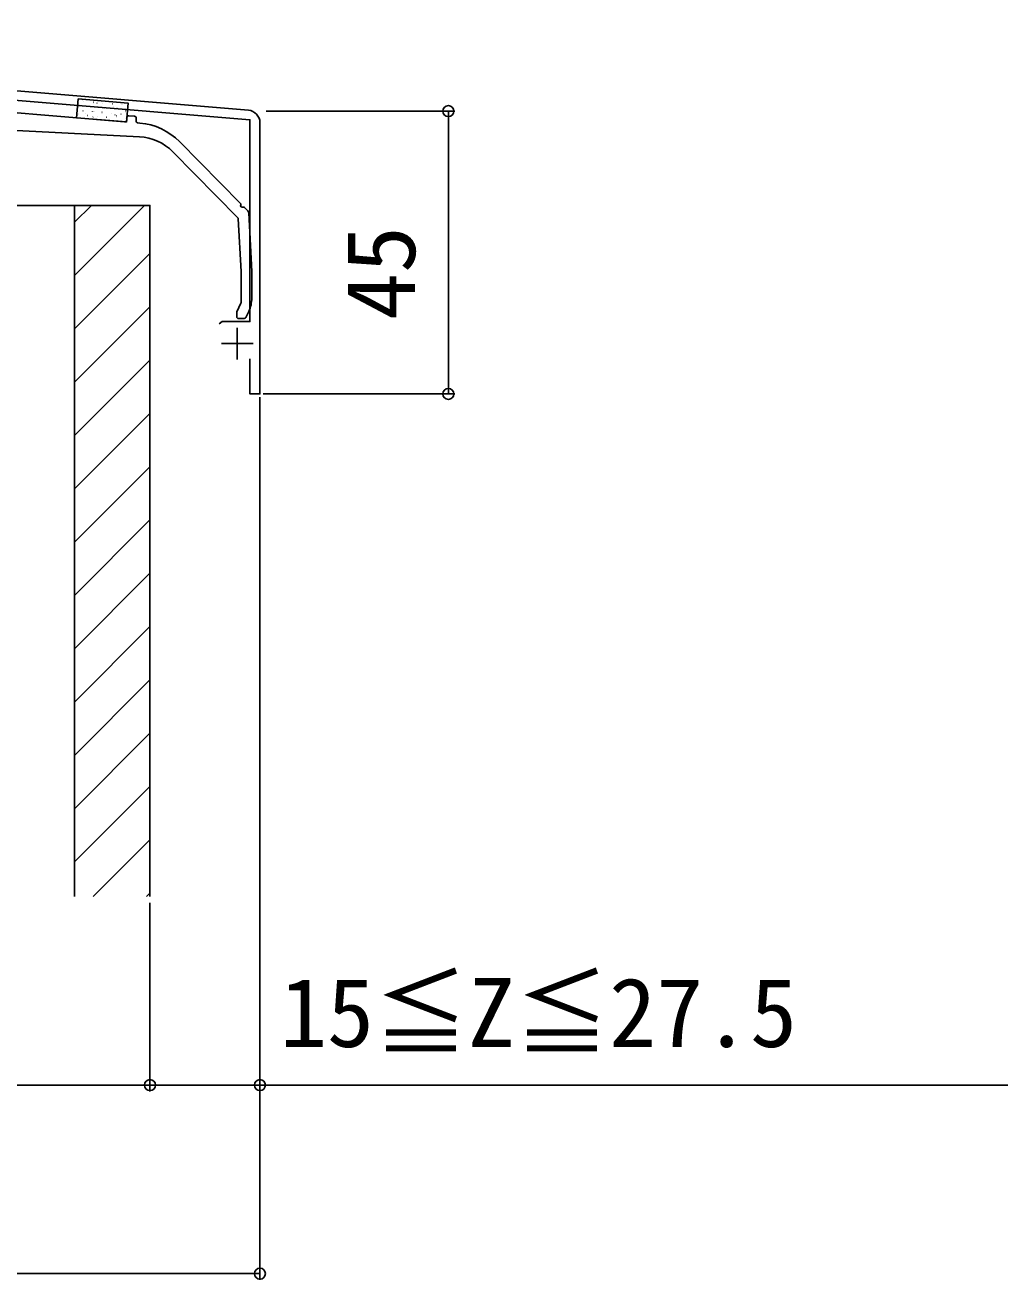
# Model space of a CAD drawing. Units: millimetres, scale not verified. Extents: x -875 to 875, y -1300 to 1293.
# Drawn here: x -85.3 to 71.2, y 740 to 939.7 of the extents above; entities that cross this region are included whole.
import ezdxf
from ezdxf.enums import TextEntityAlignment as Align

# ---------------------------------------------------------------- set-up
doc = ezdxf.new("R2010")
doc.units = ezdxf.units.MM
doc.header["$LTSCALE"] = 8
for name, color, linetype in [('0-3_YKK_11', 7, 'Continuous'), ('0-6_YKK_13', 4, 'Continuous'), ('0-8_YKK_D', 6, 'Continuous'), ('0-A_YSS_K', 3, 'Continuous')]:
    doc.layers.add(name, color=color, linetype=linetype)
doc.styles.add('ＭＳ ゴシック', font='')
doc.styles.get('ＭＳ ゴシック').set_extended_font_data('MS Gothic')

msp = doc.modelspace()

# ---------------------------------------------------------------- linework, layer by layer
at = {"layer": '0-3_YKK_11'}
for p, q in [((-49.732, 926.18), (-212.252, 939.723)), ((-51.498, 891.527), (-51.498, 886.527)), ((-53.998, 889.027), (-48.998, 889.027))]:
    msp.add_line(p, q, dxfattribs=at)
for points in [[(-212.376, 938.228), (-148.354, 932.893), (-148.162, 932.997), (-147.614, 932.952), (-147.441, 932.817), (-49.498, 924.655), (-49.498, 892.527), (-53.914, 892.527), (-54.397, 892.156)], [(-49.498, 886.627), (-49.498, 881.027), (-47.898, 881.027), (-47.898, 924.186)]]:
    msp.add_lwpolyline(points, dxfattribs=at)
msp.add_arc((-49.898, 924.186), 2, 360, 85.23635, dxfattribs=at)
at = {"layer": '0-6_YKK_13'}
for p, q in [((-113.573, 928), (-69.427, 924.335)), ((-76.716, 926.935), (-76.691, 926.933)), ((-76.221, 927.847), (-76.177, 927.871)), ((-75.949, 927.561), (-75.924, 927.559)), ((-75.811, 926.915), (-75.806, 926.916)), ((-75.202, 926.809), (-75.177, 926.807)), ((-74.435, 927.435), (-74.41, 927.433)), ((-74.38, 927.292), (-74.375, 927.293)), ((-73.858, 927.28), (-73.815, 927.304)), ((-73.687, 926.683), (-73.662, 926.681)), ((-72.92, 927.31), (-72.895, 927.308)), ((-71.405, 927.184), (-71.38, 927.182)), ((-71.159, 926.756), (-71.154, 926.757)), ((-69.89, 927.058), (-69.865, 927.056)), ((-69.752, 927.126), (-69.747, 927.128)), ((-77.029, 925.21), (-77.024, 925.211)), ((-76.848, 925.64), (-76.804, 925.664)), ((-76.84, 925.445), (-76.815, 925.443)), ((-76.073, 926.071), (-76.048, 926.069)), ((-75.597, 925.587), (-75.593, 925.588)), ((-75.325, 925.319), (-75.3, 925.317)), ((-74.558, 925.946), (-74.533, 925.943)), ((-74.485, 925.073), (-74.442, 925.097)), ((-74.19, 925.957), (-74.186, 925.958)), ((-73.81, 925.194), (-73.785, 925.192)), ((-73.072, 925.849), (-73.028, 925.873)), ((-73.043, 925.82), (-73.019, 925.818)), ((-72.59, 926.379), (-72.585, 926.38)), ((-72.376, 925.05), (-72.371, 925.052)), ((-72.296, 925.068), (-72.271, 925.066)), ((-72.172, 926.558), (-72.147, 926.556)), ((-71.529, 925.694), (-71.504, 925.692)), ((-70.969, 925.421), (-70.964, 925.422)), ((-70.781, 924.942), (-70.756, 924.94)), ((-70.709, 925.282), (-70.665, 925.306)), ((-70.657, 926.432), (-70.632, 926.43)), ((-70.014, 925.568), (-69.989, 925.566)), ((-69.369, 925.842), (-69.364, 925.844)), ((-69.296, 926.057), (-69.252, 926.081)), ((-69.266, 924.816), (-69.241, 924.814)), ((-69.142, 926.306), (-69.117, 926.304)), ((-69.103, 924.61), (-69.07, 925.008)), ((-68.746, 925.282), (-67.849, 925.208)), ((-67.575, 924.884), (-67.608, 924.486)), ((-67.045, 921.939), (-110.382, 924.21)), ((-69.155, 924.514), (-69.15, 924.515)), ((-67.334, 924.162), (-66.991, 924.133)), ((-60.696, 921.187), (-51.005, 911.353)), ((-51.425, 909.073), (-61.766, 919.565)), ((-50.361, 910.7), (-49.831, 910.162)), ((-50.898, 900.489), (-51.34, 908.878)), ((-49.688, 909.837), (-49.198, 900.534)), ((-50.898, 895.594), (-50.898, 900.474)), ((-49.198, 900.518), (-49.198, 896.28)), ((-51.57, 894.087), (-50.926, 895.468)), ((-51.598, 893.327), (-51.598, 893.96)), ((-50.389, 893.027), (-51.298, 893.027)), ((-49.666, 894.167), (-50.117, 893.2))]:
    msp.add_line(p, q, dxfattribs=at)
msp.add_lwpolyline([(-76.852, 927.965), (-68.879, 927.303), (-69.128, 924.314), (-77.1, 924.975)], close=True, dxfattribs=at)
for centre, radius, start, end in [((-69.402, 924.634), 0.3, 265.2551, 355.2551), ((-68.771, 924.983), 0.3, 85.2551, 175.2551), ((-67.874, 924.909), 0.3, 355.2551, 85.2551), ((-67.309, 924.461), 0.3, 175.2551, 265.2551), ((-67.819, 914.168), 10, 44.58179, 85.2551), ((-67.464, 913.95), 8, 44.58179, 87), ((-51.147, 911.213), 0.2, 338.15997, 44.58179), ((-50.683, 911.027), 0.3, 158.15997, 291.00361), ((-50.504, 910.56), 0.2, 44.58179, 111.00361), ((-51.639, 908.863), 0.3, 3.01264, 44.58179), ((-50.187, 909.811), 0.5, 3.01264, 44.58179), ((-51.198, 900.474), 0.3, 0, 3.01264), ((-49.498, 900.518), 0.3, 0, 3.01264), ((-51.198, 895.594), 0.3, 335, 0), ((-54.198, 896.28), 5, 335, 0), ((-51.298, 893.96), 0.3, 155, 180), ((-51.298, 893.327), 0.3, 180, 270), ((-50.389, 893.327), 0.3, 270, 335)]:
    msp.add_arc(centre, radius, start, end, dxfattribs=at)
at = {"layer": '0-8_YKK_D'}
for p, q in [((-46.923, 926.027), (-16.898, 926.027)), ((-17.898, 926.027), (-17.898, 881.027)), ((-47.398, 881.027), (-16.898, 881.027)), ((-47.898, 880.527), (-47.898, 770.027)), ((-47.898, 880.527), (-47.898, 740.027)), ((-65.398, 800.027), (-65.398, 770.027)), ((-65.398, 800.027), (-65.398, 770.027)), ((-230.398, 771.027), (-65.398, 771.027)), ((-247.898, 741.027), (-47.898, 741.027))]:
    msp.add_line(p, q, dxfattribs=at)
msp.add_lwpolyline([(-65.398, 771.027), (-47.898, 771.027), (71.165, 771.027)], dxfattribs=at)
for centre in [(-17.898, 926.027), (-17.898, 881.027), (-65.398, 771.027), (-65.398, 771.027), (-47.898, 771.027), (-47.898, 741.027)]:
    msp.add_circle(centre, 0.875, dxfattribs=at)
at = {"layer": '0-A_YSS_K'}
for p, q in [((-77.398, 911.027), (-77.398, 801.027)), ((-66.245, 911.027), (-77.398, 899.874)), ((-74.73, 911.027), (-77.398, 908.359)), ((-65.398, 903.388), (-77.398, 891.388)), ((-65.398, 894.903), (-77.398, 882.903)), ((-65.398, 886.418), (-77.398, 874.418)), ((-65.398, 877.932), (-77.398, 865.932)), ((-65.398, 869.447), (-77.398, 857.447)), ((-65.398, 860.962), (-77.398, 848.962)), ((-65.398, 852.477), (-77.398, 840.477)), ((-65.398, 843.991), (-77.398, 831.991)), ((-65.398, 835.506), (-77.398, 823.506)), ((-65.398, 827.021), (-77.398, 815.021)), ((-65.398, 818.535), (-77.398, 806.535)), ((-65.398, 810.05), (-74.421, 801.027)), ((-65.398, 801.565), (-65.936, 801.027))]:
    msp.add_line(p, q, dxfattribs=at)
for points in [[(-95.398, 911.027), (-77.398, 911.027), (-77.398, 801.027)], [(-77.398, 911.027), (-65.398, 911.027), (-65.398, 801.027)]]:
    msp.add_lwpolyline(points, dxfattribs=at)

# ---------------------------------------------------------------- texts
at = {"layer": '0-8_YKK_D', "style": 'ＭＳ ゴシック'}
msp.add_text('45', height=11, rotation=90, dxfattribs=at).set_placement((-19.898, 892.788), align=Align.BOTTOM_LEFT)
msp.add_text('15≦Z≦27.5', height=11, dxfattribs=at).set_placement((-44.699, 773.794), align=Align.BOTTOM_LEFT)

doc.saveas('drawing.dxf')
